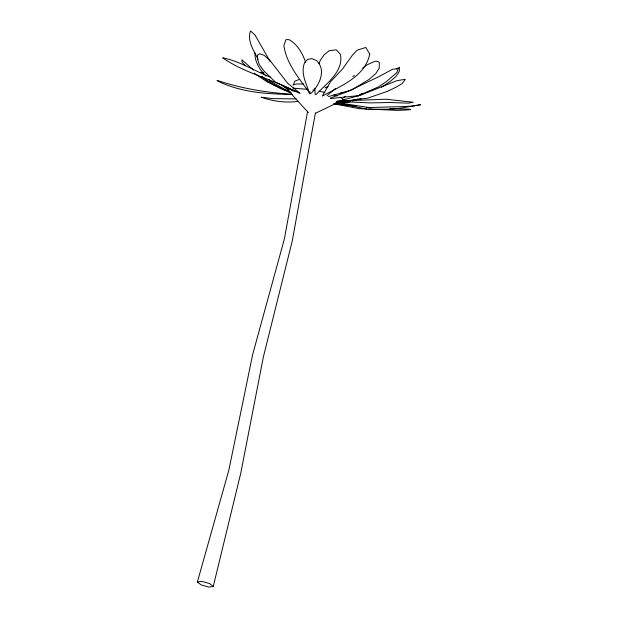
<?xml version="1.0" encoding="UTF-8"?>
<svg xmlns="http://www.w3.org/2000/svg" width="618" height="618" viewBox="0 0 618 618"><rect width="100%" height="100%" fill="white"/><g stroke="black" fill="none" stroke-linecap="round" stroke-linejoin="round"><path stroke-width="0.93" d="M255.025 53.055C254.477 61.947 260.085 69.911 265.964 76.045M307.54 111.727L284.404 238.857L252.7 354.369L228.814 470.283L197.374 581.986L201.097 584.875L208.969 587.1L213.264 586.436L240.757 473.226L263.345 357.034L292.283 240.865L315.404 112.939M293.233 85.191L294.778 81.174L298.842 79.591M318.965 63.739L320.279 60.379L324.033 54.956L329.039 50.807L336.192 49.772L340.441 54.338C343.801 71.696 326.204 83.592 315.906 94.724M340.58 93.642L341.36 92.267M310.584 93.774C319.197 85.763 326.86 70.205 316.47 60.587L311.997 58.64L307.594 59.351L304.659 62.603C300.224 73.14 306.505 83.932 309.749 93.882M356.918 99.228L355.798 100.24L353.944 100.749M326.961 95.798L335.435 88.49M362.789 68.065L367.362 64.697L374.948 61.267L377.698 61.383L379.406 62.627L379.151 68.343L375.736 73.581L368.799 79.614L351.874 89.88M358.023 96.076L361.878 93.527M381.491 87.246L389.973 81.646L395.86 76.539L399.305 71.464L399.46 67.262L396.246 69.077M352.731 76.516L354.353 75.466M315.296 113.364L343.871 99.575L339.846 97.165M343.631 97.397L345.3 96.624M324.921 87.841L328.119 86.551M330.313 98.1L347.957 91.441L378.672 76.74L392.6 69.231L398.286 68.575L396.91 72.468L386.358 81.63L378.332 86.96L358.262 95.666L330.46 98.563M352.353 101.097L357.559 99.204M289.579 88.598L287.246 89.44L289.193 90.831M328.452 96.593L350.978 90.135M336.516 101.8L361.236 94.933L396.841 80.688L405.269 79.297L402.287 83.5L396.316 87.068L387.478 91.286L367.695 98.169L336.601 102.202M335.52 103.175L343.917 101.128M333.643 103.685L344.689 101.669M350.205 100.657L361.252 98.633M293.056 84.658L296.733 83.994L303.623 83.978M350.236 101.754L339.429 103.577L335.613 103.229M197.374 581.986L201.7 581.345L209.556 583.554L213.264 586.436M337.266 102.588L346.698 101.653M297.907 101.383C285.547 103.113 272.978 101.298 261.244 97.219L272.638 98.633L296.045 98.903M336.918 101.128L385.856 99.22L413.28 102.256L408.235 103.144L390.545 102.518L369.865 102.889L337.807 101.398M389.742 108.845L409.68 109.147L410.769 109.672L398.533 110.398L368.652 109.092M292.19 94.415C266.667 94.137 240.132 92.36 217.011 80.664L217.629 80.525C241.514 88.513 266.512 92.63 291.626 94.253L308.382 112.623M366.806 109.007L359.444 108.683L334.415 103.901M292.971 88.135L307.517 89.34M366.343 107.594L371.009 107.856M260.804 72.167L263.886 73.009M334.423 103.832L356.014 106.373M312.924 90.019L314.724 90.243M336.717 102.464L368.931 107.555L404.242 106.551L412.886 106.01L420.626 104.705L399.792 108.297L388.274 109.231L367.602 109.324L336.694 102.573M319.359 91.248L324.913 92.445M333.859 94.863L337.358 95.929M291.063 92.909L280.557 88.598L267.138 80.61L262.519 76.841M290.56 92.283L273.318 84.967L261.306 76.385M292.708 90.236C269.904 78.432 243.816 72.623 222.658 57.829C239.714 61.105 254.631 71.078 270.676 77.312M290.56 92.198L267.285 82.001L254.284 73.225M299.197 93.117L275.273 81.985L263.855 70.861L259.236 64.488L257.691 59.714L257.335 55.18L259.792 53.712L264.272 55.435L269.881 60.348L287.733 83.36L300.17 93.326M294.485 90.514L296.115 91.433M291.634 93.357L270.197 81.082L268.984 79.637M286.976 87.223L293.357 91.209M282.534 85.593L288.088 89.208M281.298 84.743L288.204 89.849M253.558 70.035L241.816 59.776L242.032 62.009L245.052 65.686M293.171 89.849L294.562 91.132M270.043 61.375L255.103 35.149L250.499 30.9C246.93 40.935 253.898 50.769 258.115 59.444M305.701 62.565C302.596 53.496 297.683 44.558 289.1 39.66L285.964 39.598L283.901 45.547C286.35 63.623 299.058 78.231 309.27 92.584L310.074 93.697L310.051 91.858M314.732 88.173L315.172 94.469M369.742 53.998C365.207 76.74 340.464 86.141 322.333 96.068L330.468 81.831L342.349 69.177L352.507 55.095L357.119 50.189L365.771 47.478L369.742 53.998"/></g></svg>
